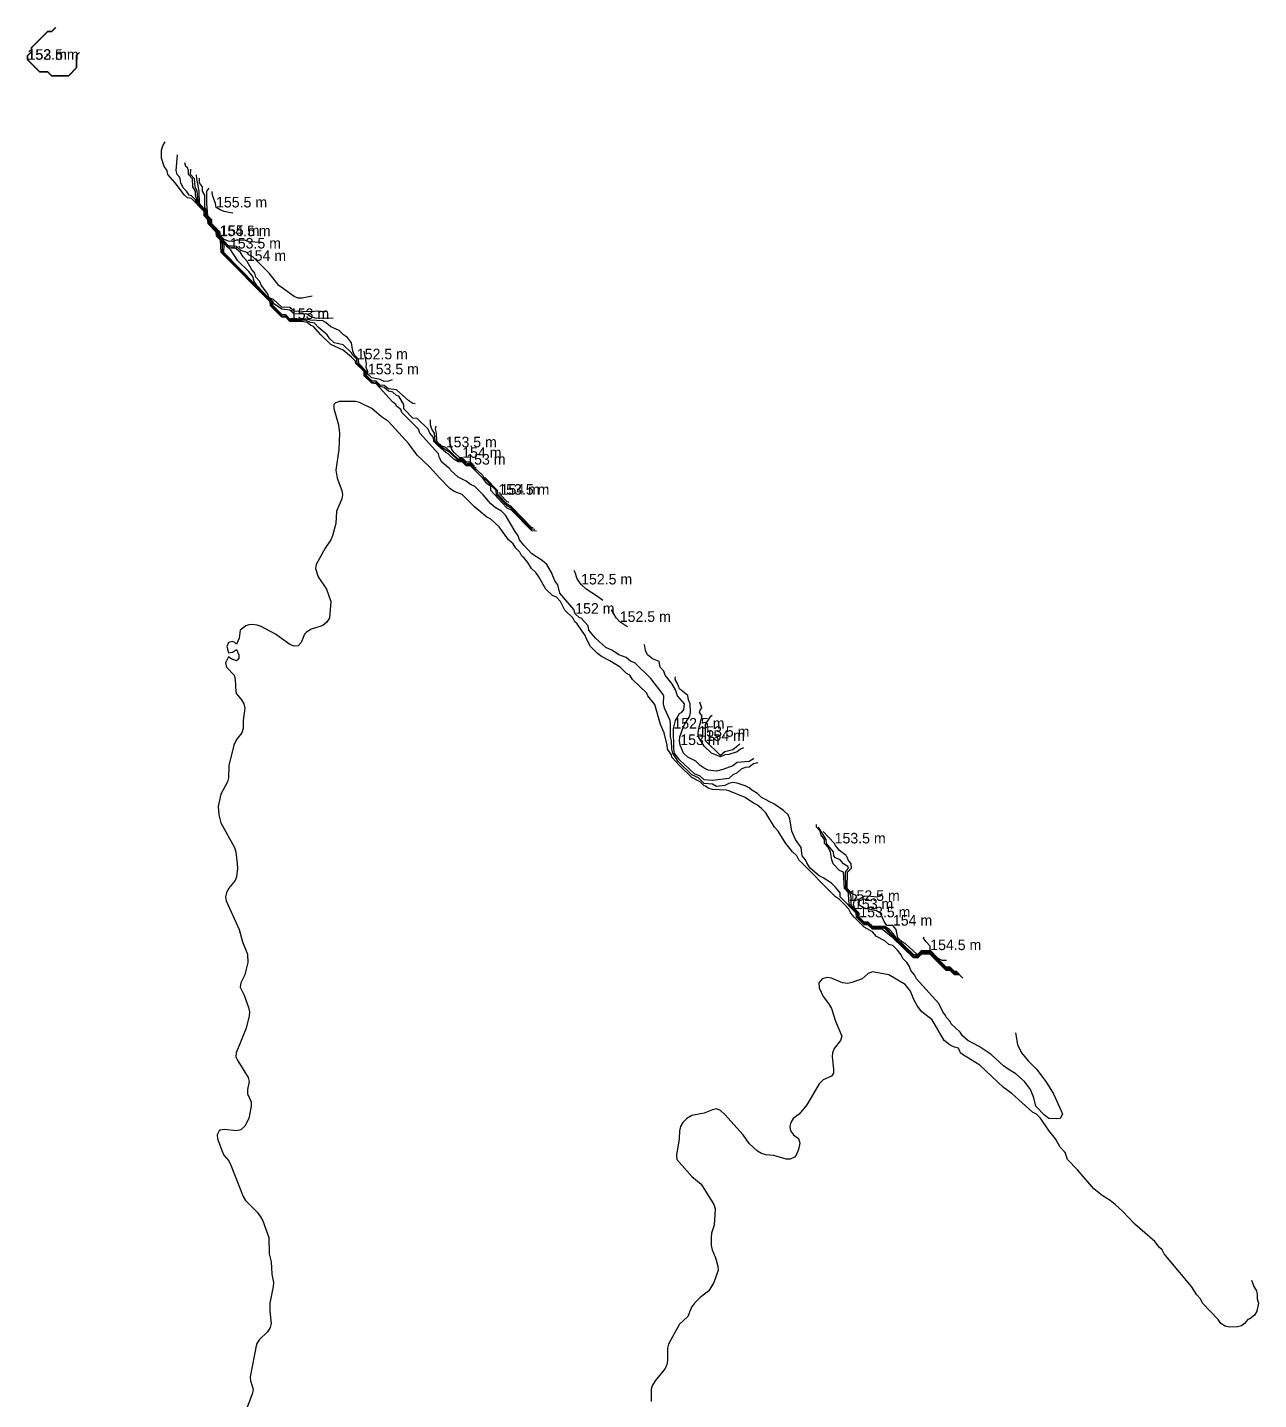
# Model space of a CAD drawing. Header units: metres. Extents: x 1651473 to 1651602, y 8211833 to 8211967.
# Drawn here: x 1651564.94 to 1651587.03, y 8211921.35 to 8211945.97 of the extents above; entities that cross this region are included whole.
import ezdxf

# ---------------------------------------------------------------- set-up
doc = ezdxf.new("R2010")
doc.units = ezdxf.units.M
doc.header["$MEASUREMENT"] = 0
doc.layers.add('Contour_Line_Minor', color=7, linetype='Continuous')
doc.layers.add('FeatureAttribs', color=7, linetype='Continuous')

# ---------------------------------------------------------------- blocks, each defined once
blk = doc.blocks.new('FEATURE')

msp = doc.modelspace()

# ---------------------------------------------------------------- linework, layer by layer
at = {"layer": 'Contour_Line_Minor', "color": 36, "true_color": 0x804000}
for points in [[(1651565.877, 8211945.519, 152), (1651565.821, 8211945.463, 152), (1651565.821, 8211945.242, 152), (1651565.675, 8211945.096, 152), (1651565.381, 8211945.096, 152), (1651565.307, 8211945.169, 152), (1651565.16, 8211945.169, 152), (1651564.94, 8211945.389, 152), (1651564.94, 8211945.463, 152), (1651565.014, 8211945.536, 152), (1651565.014, 8211945.61, 152), (1651565.307, 8211945.903, 152), (1651565.381, 8211945.903, 152), (1651565.447, 8211945.969, 152)], [(1651565.876, 8211945.52, 152.5), (1651565.818, 8211945.463, 152.5), (1651565.818, 8211945.242, 152.5), (1651565.675, 8211945.099, 152.5), (1651565.381, 8211945.099, 152.5), (1651565.307, 8211945.172, 152.5), (1651565.16, 8211945.172, 152.5), (1651564.943, 8211945.389, 152.5), (1651564.943, 8211945.463, 152.5), (1651565.017, 8211945.536, 152.5), (1651565.017, 8211945.61, 152.5), (1651565.307, 8211945.9, 152.5), (1651565.381, 8211945.9, 152.5), (1651565.448, 8211945.968, 152.5)], [(1651565.874, 8211945.521, 153), (1651565.816, 8211945.463, 153), (1651565.815, 8211945.242, 153), (1651565.675, 8211945.102, 153), (1651565.381, 8211945.101, 153), (1651565.307, 8211945.175, 153), (1651565.16, 8211945.175, 153), (1651564.946, 8211945.389, 153), (1651564.946, 8211945.463, 153), (1651565.019, 8211945.536, 153), (1651565.019, 8211945.61, 153), (1651565.307, 8211945.898, 153), (1651565.381, 8211945.898, 153), (1651565.449, 8211945.966, 153)], [(1651581.728, 8211928.919, 152), (1651581.722, 8211928.919, 152), (1651581.663, 8211928.974, 152), (1651581.575, 8211928.975, 152), (1651581.501, 8211929.049, 152), (1651581.428, 8211929.049, 152), (1651581.133, 8211929.344, 152), (1651580.986, 8211929.344, 152), (1651580.912, 8211929.273, 152), (1651580.839, 8211929.276, 152), (1651580.471, 8211929.637, 152), (1651580.284, 8211929.784, 152), (1651580.103, 8211929.794, 152), (1651580.029, 8211929.866, 152), (1651579.955, 8211929.868, 152), (1651579.818, 8211930.005, 152), (1651579.809, 8211930.078, 152), (1651579.524, 8211930.373, 152), (1651579.526, 8211930.446, 152), (1651579.44, 8211930.547, 152), (1651579.367, 8211930.615, 152), (1651579.219, 8211930.714, 152), (1651579.146, 8211930.747, 152), (1651578.989, 8211930.888, 152), (1651578.925, 8211930.98, 152), (1651578.902, 8211931.035, 152), (1651578.845, 8211931.109, 152), (1651578.822, 8211931.256, 152), (1651578.72, 8211931.403, 152), (1651578.66, 8211931.55, 152), (1651578.624, 8211931.771, 152), (1651578.591, 8211931.845, 152), (1651578.507, 8211931.919, 152), (1651578.336, 8211932.041, 152), (1651578.115, 8211932.152, 152), (1651578.042, 8211932.225, 152), (1651577.937, 8211932.287, 152), (1651577.894, 8211932.326, 152), (1651577.821, 8211932.361, 152), (1651577.674, 8211932.414, 152), (1651577.6, 8211932.423, 152), (1651577.526, 8211932.407, 152), (1651577.453, 8211932.367, 152), (1651577.306, 8211932.35, 152), (1651577.232, 8211932.392, 152), (1651577.085, 8211932.408, 152), (1651576.98, 8211932.507, 152), (1651576.864, 8211932.561, 152), (1651576.618, 8211932.802, 152), (1651576.524, 8211932.949, 152), (1651576.504, 8211933.023, 152), (1651576.5, 8211933.17, 152), (1651576.477, 8211933.243, 152), (1651576.482, 8211933.464, 152), (1651576.473, 8211933.538, 152), (1651576.371, 8211933.759, 152), (1651576.356, 8211933.832, 152), (1651576.36, 8211933.98, 152), (1651576.349, 8211934.001, 152), (1651576.128, 8211934.288, 152), (1651575.839, 8211934.568, 152), (1651575.76, 8211934.601, 152), (1651575.686, 8211934.666, 152), (1651575.55, 8211934.716, 152), (1651575.44, 8211934.789, 152), (1651575.318, 8211934.845, 152), (1651575.132, 8211935.01, 152), (1651575.012, 8211935.157, 152), (1651575, 8211935.231, 152), (1651574.876, 8211935.371, 152), (1651574.848, 8211935.378, 152), (1651574.77, 8211935.452, 152), (1651574.745, 8211935.525, 152), (1651574.495, 8211935.82, 152), (1651574.458, 8211935.967, 152), (1651574.402, 8211936.041, 152), (1651574.343, 8211936.188, 152), (1651574.263, 8211936.335, 152), (1651574.179, 8211936.409, 152), (1651573.993, 8211936.527, 152), (1651573.846, 8211936.683, 152), (1651573.772, 8211936.777, 152), (1651573.747, 8211936.85, 152), (1651573.692, 8211936.924, 152), (1651573.517, 8211937.218, 152), (1651573.445, 8211937.292, 152), (1651573.331, 8211937.359, 152), (1651573.257, 8211937.421, 152), (1651573.116, 8211937.586, 152), (1651572.967, 8211937.734, 152), (1651572.889, 8211937.768, 152), (1651572.815, 8211937.829, 152), (1651572.668, 8211937.901, 152), (1651572.533, 8211938.028, 152), (1651572.521, 8211938.053, 152), (1651572.374, 8211938.173, 152), (1651572.336, 8211938.249, 152), (1651572.316, 8211938.322, 152), (1651571.981, 8211938.691, 152), (1651571.955, 8211938.764, 152), (1651571.658, 8211939.059, 152), (1651571.638, 8211939.116, 152), (1651571.564, 8211939.176, 152), (1651571.549, 8211939.206, 152), (1651571.49, 8211939.255, 152), (1651571.196, 8211939.574, 152), (1651571.122, 8211939.585, 152), (1651570.985, 8211939.721, 152), (1651570.982, 8211939.795, 152), (1651570.834, 8211939.942, 152), (1651570.828, 8211939.982, 152), (1651570.754, 8211940.054, 152), (1651570.607, 8211940.178, 152), (1651570.386, 8211940.282, 152), (1651570.205, 8211940.457, 152), (1651570.075, 8211940.604, 152), (1651570.018, 8211940.627, 152), (1651569.963, 8211940.678, 152), (1651569.871, 8211940.692, 152), (1651569.65, 8211940.696, 152), (1651569.577, 8211940.77, 152), (1651569.503, 8211940.772, 152), (1651569.302, 8211940.972, 152), (1651569.297, 8211941.046, 152), (1651568.416, 8211941.929, 152), (1651568.405, 8211942.15, 152), (1651568.331, 8211942.224, 152), (1651568.33, 8211942.297, 152), (1651568.184, 8211942.445, 152), (1651568.18, 8211942.518, 152), (1651568.109, 8211942.592, 152), (1651568.109, 8211942.665, 152), (1651567.884, 8211942.901, 152), (1651567.81, 8211942.91, 152), (1651567.76, 8211942.96, 152), (1651567.592, 8211943.181, 152), (1651567.457, 8211943.328, 152), (1651567.45, 8211943.401, 152), (1651567.394, 8211943.475, 152), (1651567.346, 8211943.622, 152), (1651567.347, 8211943.77, 152), (1651567.368, 8211943.845, 152), (1651567.409, 8211943.914, 152)], [(1651574.073, 8211936.935, 152.5), (1651573.993, 8211936.94, 152.5), (1651573.625, 8211937.311, 152.5), (1651573.551, 8211937.342, 152.5), (1651573.458, 8211937.439, 152.5), (1651573.254, 8211937.66, 152.5), (1651573.254, 8211937.734, 152.5), (1651573.183, 8211937.788, 152.5), (1651573.11, 8211937.885, 152.5), (1651572.889, 8211938.103, 152.5), (1651572.815, 8211938.104, 152.5), (1651572.742, 8211938.177, 152.5), (1651572.668, 8211938.178, 152.5), (1651572.595, 8211938.217, 152.5), (1651572.488, 8211938.322, 152.5), (1651572.447, 8211938.343, 152.5), (1651572.302, 8211938.47, 152.5), (1651572.231, 8211938.543, 152.5), (1651572.227, 8211938.61, 152.5), (1651572.163, 8211938.691, 152.5), (1651572.132, 8211938.764, 152.5), (1651571.932, 8211938.954, 152.5), (1651571.858, 8211938.961, 152.5), (1651571.711, 8211939.108, 152.5), (1651571.697, 8211939.132, 152.5), (1651571.694, 8211939.206, 152.5), (1651571.605, 8211939.353, 152.5), (1651571.564, 8211939.367, 152.5), (1651571.497, 8211939.427, 152.5), (1651571.417, 8211939.444, 152.5), (1651571.343, 8211939.51, 152.5), (1651571.27, 8211939.527, 152.5), (1651571.196, 8211939.599, 152.5), (1651571.122, 8211939.606, 152.5), (1651571.007, 8211939.721, 152.5), (1651571.004, 8211939.795, 152.5), (1651570.86, 8211939.942, 152.5), (1651570.851, 8211940.015, 152.5), (1651570.779, 8211940.089, 152.5), (1651570.754, 8211940.13, 152.5), (1651570.607, 8211940.273, 152.5), (1651570.445, 8211940.31, 152.5), (1651570.369, 8211940.384, 152.5), (1651570.321, 8211940.457, 152.5), (1651570.165, 8211940.588, 152.5), (1651570.092, 8211940.664, 152.5), (1651570.018, 8211940.674, 152.5), (1651569.945, 8211940.711, 152.5), (1651569.65, 8211940.717, 152.5), (1651569.577, 8211940.791, 152.5), (1651569.503, 8211940.794, 152.5), (1651569.325, 8211940.972, 152.5), (1651569.314, 8211941.046, 152.5), (1651568.442, 8211941.929, 152.5), (1651568.441, 8211942.077, 152.5), (1651568.416, 8211942.15, 152.5), (1651568.342, 8211942.224, 152.5), (1651568.342, 8211942.297, 152.5), (1651568.195, 8211942.445, 152.5), (1651568.192, 8211942.518, 152.5), (1651568.121, 8211942.592, 152.5), (1651568.12, 8211942.665, 152.5), (1651567.979, 8211942.813, 152.5), (1651567.957, 8211942.874, 152.5), (1651567.884, 8211942.951, 152.5), (1651567.845, 8211942.96, 152.5), (1651567.796, 8211943.033, 152.5), (1651567.736, 8211943.094, 152.5), (1651567.695, 8211943.181, 152.5), (1651567.684, 8211943.254, 152.5), (1651567.663, 8211943.297, 152.5), (1651567.628, 8211943.328, 152.5), (1651567.61, 8211943.401, 152.5), (1651567.632, 8211943.681, 152.5)], [(1651571.896, 8211939.215, 153), (1651571.858, 8211939.223, 153), (1651571.785, 8211939.272, 153), (1651571.564, 8211939.469, 153), (1651571.417, 8211939.484, 153), (1651571.343, 8211939.548, 153), (1651571.27, 8211939.553, 153), (1651571.196, 8211939.624, 153), (1651571.122, 8211939.627, 153), (1651571.028, 8211939.721, 153), (1651571.026, 8211939.795, 153), (1651570.886, 8211939.942, 153), (1651570.881, 8211940.015, 153), (1651570.81, 8211940.089, 153), (1651570.779, 8211940.163, 153), (1651570.755, 8211940.31, 153), (1651570.681, 8211940.406, 153), (1651570.61, 8211940.457, 153), (1651570.534, 8211940.535, 153), (1651570.386, 8211940.6, 153), (1651570.297, 8211940.678, 153), (1651570.239, 8211940.705, 153), (1651570.018, 8211940.716, 153), (1651569.945, 8211940.734, 153), (1651569.65, 8211940.738, 153), (1651569.577, 8211940.812, 153), (1651569.503, 8211940.817, 153), (1651569.348, 8211940.972, 153), (1651569.332, 8211941.046, 153), (1651568.467, 8211941.929, 153), (1651568.468, 8211942.077, 153), (1651568.427, 8211942.15, 153), (1651568.354, 8211942.224, 153), (1651568.353, 8211942.297, 153), (1651568.206, 8211942.445, 153), (1651568.204, 8211942.518, 153), (1651568.132, 8211942.592, 153), (1651568.132, 8211942.665, 153), (1651567.996, 8211942.813, 153), (1651567.958, 8211942.96, 153), (1651567.959, 8211943.033, 153), (1651567.91, 8211943.107, 153), (1651567.901, 8211943.254, 153), (1651567.829, 8211943.328, 153), (1651567.828, 8211943.401, 153), (1651567.81, 8211943.448, 153), (1651567.782, 8211943.475, 153), (1651567.766, 8211943.54, 153)], [(1651570.428, 8211940.753, 153.5), (1651570.313, 8211940.746, 153.5), (1651570.105, 8211940.752, 153.5), (1651570.018, 8211940.784, 153.5), (1651569.955, 8211940.825, 153.5), (1651569.724, 8211940.833, 153.5), (1651569.65, 8211940.897, 153.5), (1651569.503, 8211940.912, 153.5), (1651569.356, 8211941.018, 153.5), (1651569.349, 8211941.046, 153.5), (1651569.265, 8211941.12, 153.5), (1651569.057, 8211941.34, 153.5), (1651569.007, 8211941.414, 153.5), (1651568.988, 8211941.499, 153.5), (1651568.914, 8211941.59, 153.5), (1651568.717, 8211941.782, 153.5), (1651568.574, 8211942.003, 153.5), (1651568.546, 8211942.008, 153.5), (1651568.472, 8211942.093, 153.5), (1651568.439, 8211942.15, 153.5), (1651568.365, 8211942.224, 153.5), (1651568.364, 8211942.297, 153.5), (1651568.217, 8211942.445, 153.5), (1651568.216, 8211942.518, 153.5), (1651568.144, 8211942.592, 153.5), (1651568.143, 8211942.665, 153.5), (1651568.013, 8211942.813, 153.5), (1651567.989, 8211943.033, 153.5), (1651567.951, 8211943.107, 153.5), (1651567.936, 8211943.254, 153.5), (1651567.868, 8211943.328, 153.5), (1651567.872, 8211943.429, 153.5)], [(1651570.3, 8211940.886, 154), (1651570.239, 8211940.868, 154), (1651570.165, 8211940.878, 154), (1651570.018, 8211940.866, 154), (1651569.724, 8211940.881, 154), (1651569.65, 8211940.944, 154), (1651569.503, 8211940.952, 154), (1651569.356, 8211941.087, 154), (1651569.279, 8211941.12, 154), (1651569.249, 8211941.193, 154), (1651569.135, 8211941.348, 154), (1651569.11, 8211941.414, 154), (1651569.04, 8211941.488, 154), (1651569.022, 8211941.561, 154), (1651568.96, 8211941.635, 154), (1651568.877, 8211941.782, 154), (1651568.809, 8211941.856, 154), (1651568.762, 8211941.929, 154), (1651568.683, 8211942.003, 154), (1651568.546, 8211942.031, 154), (1651568.376, 8211942.224, 154), (1651568.376, 8211942.297, 154), (1651568.229, 8211942.445, 154), (1651568.227, 8211942.518, 154), (1651568.155, 8211942.592, 154), (1651568.155, 8211942.665, 154), (1651568.03, 8211942.813, 154), (1651568.02, 8211943.033, 154), (1651567.978, 8211943.254, 154), (1651567.974, 8211943.322, 154)], [(1651570.049, 8211941.149, 154.5), (1651569.871, 8211941.11, 154.5), (1651569.797, 8211941.112, 154.5), (1651569.724, 8211941.144, 154.5), (1651569.453, 8211941.34, 154.5), (1651569.278, 8211941.561, 154.5), (1651568.986, 8211941.856, 154.5), (1651568.914, 8211941.89, 154.5), (1651568.886, 8211941.929, 154.5), (1651568.767, 8211941.97, 154.5), (1651568.693, 8211942.039, 154.5), (1651568.546, 8211942.054, 154.5), (1651568.388, 8211942.224, 154.5), (1651568.387, 8211942.297, 154.5), (1651568.24, 8211942.445, 154.5), (1651568.239, 8211942.518, 154.5), (1651568.166, 8211942.592, 154.5), (1651568.166, 8211942.665, 154.5), (1651568.122, 8211942.739, 154.5), (1651568.121, 8211942.96, 154.5), (1651568.083, 8211943.033, 154.5), (1651568.079, 8211943.107, 154.5), (1651568.03, 8211943.181, 154.5), (1651568.031, 8211943.263, 154.5)], [(1651569.133, 8211942.109, 155), (1651568.914, 8211942.123, 155), (1651568.841, 8211942.152, 155), (1651568.693, 8211942.151, 155), (1651568.62, 8211942.127, 155), (1651568.546, 8211942.132, 155), (1651568.472, 8211942.164, 155), (1651568.399, 8211942.23, 155), (1651568.398, 8211942.297, 155), (1651568.251, 8211942.445, 155), (1651568.251, 8211942.518, 155), (1651568.178, 8211942.592, 155), (1651568.159, 8211942.813, 155), (1651568.161, 8211943.033, 155), (1651568.2, 8211943.086, 155)], [(1651568.626, 8211942.64, 155.5), (1651568.62, 8211942.639, 155.5), (1651568.472, 8211942.67, 155.5), (1651568.399, 8211942.696, 155.5), (1651568.325, 8211942.739, 155.5), (1651568.314, 8211942.813, 155.5), (1651568.263, 8211942.96, 155.5), (1651568.258, 8211943.026, 155.5)], [(1651571.484, 8211939.647, 153.5), (1651571.417, 8211939.625, 153.5), (1651571.343, 8211939.619, 153.5), (1651571.27, 8211939.654, 153.5), (1651571.122, 8211939.683, 153.5), (1651571.049, 8211939.746, 153.5), (1651571.048, 8211939.795, 153.5), (1651571.017, 8211939.868, 153.5), (1651571.022, 8211939.942, 153.5), (1651570.983, 8211940.163, 153.5), (1651570.983, 8211940.171, 153.5)], [(1651582.668, 8211927.934, 151.5), (1651582.709, 8211927.723, 151.5), (1651582.779, 8211927.576, 151.5), (1651582.897, 8211927.428, 151.5), (1651583.049, 8211927.281, 151.5), (1651583.214, 8211927.06, 151.5), (1651583.35, 8211926.84, 151.5), (1651583.485, 8211926.545, 151.5), (1651583.513, 8211926.471, 151.5), (1651583.475, 8211926.398, 151.5), (1651583.415, 8211926.388, 151.5), (1651583.268, 8211926.395, 151.5), (1651583.194, 8211926.456, 151.5), (1651583.036, 8211926.619, 151.5), (1651582.999, 8211926.766, 151.5), (1651582.94, 8211926.913, 151.5), (1651582.832, 8211927.06, 151.5), (1651582.679, 8211927.199, 151.5), (1651582.539, 8211927.281, 151.5), (1651582.458, 8211927.343, 151.5), (1651582.237, 8211927.543, 151.5), (1651582.016, 8211927.687, 151.5), (1651581.814, 8211927.796, 151.5), (1651581.722, 8211927.88, 151.5), (1651581.677, 8211927.944, 151.5), (1651581.519, 8211928.091, 151.5), (1651581.501, 8211928.136, 151.5), (1651581.428, 8211928.213, 151.5), (1651581.423, 8211928.238, 151.5), (1651581.367, 8211928.312, 151.5), (1651581.295, 8211928.459, 151.5), (1651580.894, 8211928.901, 151.5), (1651580.859, 8211928.974, 151.5), (1651580.795, 8211929.048, 151.5), (1651580.766, 8211929.121, 151.5), (1651580.72, 8211929.195, 151.5), (1651580.647, 8211929.269, 151.5), (1651580.618, 8211929.333, 151.5), (1651580.554, 8211929.416, 151.5), (1651580.471, 8211929.497, 151.5), (1651580.397, 8211929.519, 151.5), (1651580.323, 8211929.584, 151.5), (1651580.176, 8211929.663, 151.5), (1651580.103, 8211929.743, 151.5), (1651579.955, 8211929.83, 151.5), (1651579.774, 8211930.005, 151.5), (1651579.714, 8211930.078, 151.5), (1651579.678, 8211930.152, 151.5), (1651579.611, 8211930.226, 151.5), (1651579.514, 8211930.323, 151.5), (1651579.442, 8211930.373, 151.5), (1651578.782, 8211931.035, 151.5), (1651578.746, 8211931.109, 151.5), (1651578.669, 8211931.182, 151.5), (1651578.547, 8211931.33, 151.5), (1651578.412, 8211931.55, 151.5), (1651578.344, 8211931.624, 151.5), (1651578.189, 8211931.877, 151.5), (1651578.115, 8211931.958, 151.5), (1651578.042, 8211932.018, 151.5), (1651577.968, 8211932.051, 151.5), (1651577.821, 8211932.152, 151.5), (1651577.526, 8211932.274, 151.5), (1651577.476, 8211932.287, 151.5), (1651577.232, 8211932.297, 151.5), (1651577.158, 8211932.319, 151.5), (1651577.109, 8211932.36, 151.5), (1651577.085, 8211932.365, 151.5), (1651577.011, 8211932.434, 151.5), (1651576.864, 8211932.511, 151.5), (1651576.642, 8211932.728, 151.5), (1651576.506, 8211932.875, 151.5), (1651576.496, 8211932.92, 151.5), (1651576.428, 8211933.023, 151.5), (1651576.422, 8211933.093, 151.5), (1651576.365, 8211933.317, 151.5), (1651576.303, 8211933.464, 151.5), (1651576.201, 8211933.82, 151.5), (1651576.075, 8211933.98, 151.5), (1651576.054, 8211934.024, 151.5), (1651575.799, 8211934.274, 151.5), (1651575.751, 8211934.348, 151.5), (1651575.686, 8211934.384, 151.5), (1651575.579, 8211934.495, 151.5), (1651575.392, 8211934.608, 151.5), (1651575.244, 8211934.681, 151.5), (1651575.171, 8211934.737, 151.5), (1651575.046, 8211934.863, 151.5), (1651574.966, 8211935.01, 151.5), (1651574.95, 8211935.059, 151.5), (1651574.803, 8211935.267, 151.5), (1651574.764, 8211935.305, 151.5), (1651574.729, 8211935.378, 151.5), (1651574.582, 8211935.514, 151.5), (1651574.508, 8211935.673, 151.5), (1651574.435, 8211935.751, 151.5), (1651574.361, 8211935.778, 151.5), (1651574.244, 8211935.893, 151.5), (1651574.119, 8211936.114, 151.5), (1651574.062, 8211936.188, 151.5), (1651573.983, 8211936.261, 151.5), (1651573.92, 8211936.371, 151.5), (1651573.846, 8211936.461, 151.5), (1651573.814, 8211936.482, 151.5), (1651573.779, 8211936.556, 151.5), (1651573.705, 8211936.629, 151.5), (1651573.655, 8211936.703, 151.5), (1651573.574, 8211936.777, 151.5), (1651573.404, 8211937.012, 151.5), (1651573.257, 8211937.146, 151.5), (1651573.183, 8211937.184, 151.5), (1651572.963, 8211937.37, 151.5), (1651572.742, 8211937.59, 151.5), (1651572.595, 8211937.641, 151.5), (1651572.521, 8211937.698, 151.5), (1651572.338, 8211937.881, 151.5), (1651572.153, 8211938.089, 151.5), (1651571.932, 8211938.297, 151.5), (1651571.785, 8211938.497, 151.5), (1651571.417, 8211938.901, 151.5), (1651571.293, 8211938.985, 151.5), (1651571.122, 8211939.135, 151.5), (1651570.902, 8211939.243, 151.5), (1651570.828, 8211939.261, 151.5), (1651570.534, 8211939.257, 151.5), (1651570.46, 8211939.231, 151.5), (1651570.438, 8211939.206, 151.5), (1651570.437, 8211939.132, 151.5), (1651570.522, 8211938.838, 151.5), (1651570.541, 8211938.691, 151.5), (1651570.526, 8211938.396, 151.5), (1651570.476, 8211938.028, 151.5), (1651570.501, 8211937.881, 151.5), (1651570.581, 8211937.66, 151.5), (1651570.595, 8211937.586, 151.5), (1651570.584, 8211937.513, 151.5), (1651570.488, 8211937.292, 151.5), (1651570.473, 8211937.071, 151.5), (1651570.415, 8211936.85, 151.5), (1651570.386, 8211936.777, 151.5), (1651570.285, 8211936.629, 151.5), (1651570.124, 8211936.335, 151.5), (1651570.112, 8211936.261, 151.5), (1651570.158, 8211936.114, 151.5), (1651570.306, 8211935.893, 151.5), (1651570.387, 8211935.673, 151.5), (1651570.36, 8211935.378, 151.5), (1651570.313, 8211935.3, 151.5), (1651570.239, 8211935.24, 151.5), (1651570.018, 8211935.168, 151.5), (1651569.945, 8211935.115, 151.5), (1651569.912, 8211935.084, 151.5), (1651569.851, 8211934.936, 151.5), (1651569.797, 8211934.873, 151.5), (1651569.724, 8211934.869, 151.5), (1651569.65, 8211934.902, 151.5), (1651569.393, 8211935.084, 151.5), (1651569.135, 8211935.221, 151.5), (1651569.061, 8211935.248, 151.5), (1651568.988, 8211935.258, 151.5), (1651568.914, 8211935.254, 151.5), (1651568.859, 8211935.231, 151.5), (1651568.756, 8211935.157, 151.5), (1651568.738, 8211935.01, 151.5), (1651568.693, 8211934.903, 151.5), (1651568.661, 8211934.936, 151.5), (1651568.62, 8211934.951, 151.5), (1651568.546, 8211934.937, 151.5), (1651568.52, 8211934.863, 151.5), (1651568.546, 8211934.751, 151.5), (1651568.62, 8211934.76, 151.5), (1651568.693, 8211934.808, 151.5), (1651568.731, 8211934.716, 151.5), (1651568.731, 8211934.642, 151.5), (1651568.693, 8211934.607, 151.5), (1651568.595, 8211934.642, 151.5), (1651568.546, 8211934.678, 151.5), (1651568.492, 8211934.568, 151.5), (1651568.515, 8211934.495, 151.5), (1651568.648, 8211934.348, 151.5), (1651568.667, 8211934.274, 151.5), (1651568.68, 8211934.053, 151.5), (1651568.693, 8211934.016, 151.5), (1651568.781, 8211933.906, 151.5), (1651568.824, 8211933.832, 151.5), (1651568.842, 8211933.759, 151.5), (1651568.814, 8211933.538, 151.5), (1651568.811, 8211933.391, 151.5), (1651568.786, 8211933.317, 151.5), (1651568.693, 8211933.197, 151.5), (1651568.647, 8211933.096, 151.5), (1651568.553, 8211932.728, 151.5), (1651568.548, 8211932.507, 151.5), (1651568.531, 8211932.434, 151.5), (1651568.409, 8211932.213, 151.5), (1651568.365, 8211931.992, 151.5), (1651568.376, 8211931.845, 151.5), (1651568.409, 8211931.698, 151.5), (1651568.654, 8211931.256, 151.5), (1651568.679, 8211931.182, 151.5), (1651568.704, 8211930.962, 151.5), (1651568.708, 8211930.888, 151.5), (1651568.693, 8211930.732, 151.5), (1651568.666, 8211930.667, 151.5), (1651568.549, 8211930.52, 151.5), (1651568.51, 8211930.446, 151.5), (1651568.496, 8211930.373, 151.5), (1651568.507, 8211930.299, 151.5), (1651568.74, 8211929.784, 151.5), (1651568.798, 8211929.563, 151.5), (1651568.892, 8211929.342, 151.5), (1651568.893, 8211929.195, 151.5), (1651568.862, 8211929.048, 151.5), (1651568.841, 8211928.972, 151.5), (1651568.767, 8211928.827, 151.5), (1651568.756, 8211928.753, 151.5), (1651568.828, 8211928.606, 151.5), (1651568.908, 8211928.385, 151.5), (1651568.925, 8211928.312, 151.5), (1651568.918, 8211928.238, 151.5), (1651568.864, 8211928.017, 151.5), (1651568.685, 8211927.576, 151.5), (1651568.683, 8211927.502, 151.5), (1651568.713, 8211927.428, 151.5), (1651568.904, 8211927.134, 151.5), (1651568.919, 8211927.06, 151.5), (1651568.887, 8211926.913, 151.5), (1651568.892, 8211926.84, 151.5), (1651568.954, 8211926.692, 151.5), (1651568.955, 8211926.619, 151.5), (1651568.912, 8211926.398, 151.5), (1651568.841, 8211926.258, 151.5), (1651568.767, 8211926.19, 151.5), (1651568.693, 8211926.173, 151.5), (1651568.472, 8211926.2, 151.5), (1651568.399, 8211926.188, 151.5), (1651568.381, 8211926.177, 151.5), (1651568.343, 8211926.103, 151.5), (1651568.353, 8211926.03, 151.5), (1651568.432, 8211925.809, 151.5), (1651568.467, 8211925.735, 151.5), (1651568.546, 8211925.645, 151.5), (1651568.578, 8211925.588, 151.5), (1651568.809, 8211924.999, 151.5), (1651568.853, 8211924.926, 151.5), (1651569.061, 8211924.717, 151.5), (1651569.125, 8211924.631, 151.5), (1651569.166, 8211924.558, 151.5), (1651569.27, 8211924.263, 151.5), (1651569.278, 8211923.969, 151.5), (1651569.317, 8211923.822, 151.5), (1651569.327, 8211923.601, 151.5), (1651569.357, 8211923.454, 151.5), (1651569.352, 8211923.38, 151.5), (1651569.289, 8211923.085, 151.5), (1651569.288, 8211922.938, 151.5), (1651569.313, 8211922.717, 151.5), (1651569.298, 8211922.644, 151.5), (1651569.248, 8211922.57, 151.5), (1651569.096, 8211922.423, 151.5), (1651569.053, 8211922.349, 151.5), (1651568.936, 8211921.761, 151.5), (1651568.946, 8211921.687, 151.5), (1651568.993, 8211921.54, 151.5), (1651568.977, 8211921.466, 151.5), (1651568.868, 8211921.172, 151.5)], [(1651574.045, 8211936.965, 153), (1651573.993, 8211936.966, 153), (1651573.625, 8211937.339, 153), (1651573.551, 8211937.385, 153), (1651573.359, 8211937.586, 153), (1651573.352, 8211937.66, 153), (1651573.137, 8211937.881, 153), (1651573.11, 8211937.93, 153), (1651573.011, 8211938.028, 153), (1651572.963, 8211938.052, 153), (1651572.889, 8211938.125, 153), (1651572.815, 8211938.127, 153), (1651572.742, 8211938.2, 153), (1651572.668, 8211938.202, 153), (1651572.521, 8211938.341, 153), (1651572.374, 8211938.431, 153), (1651572.259, 8211938.543, 153), (1651572.246, 8211938.691, 153), (1651572.196, 8211938.764, 153), (1651572.171, 8211938.838, 153), (1651572.174, 8211938.911, 153), (1651572.17, 8211938.928, 153)], [(1651572.998, 8211938.061, 153.5), (1651572.963, 8211938.075, 153.5), (1651572.889, 8211938.148, 153.5), (1651572.815, 8211938.15, 153.5), (1651572.742, 8211938.224, 153.5), (1651572.668, 8211938.226, 153.5), (1651572.447, 8211938.436, 153.5), (1651572.374, 8211938.457, 153.5), (1651572.287, 8211938.543, 153.5), (1651572.283, 8211938.691, 153.5), (1651572.263, 8211938.764, 153.5), (1651572.277, 8211938.816, 153.5)], [(1651572.964, 8211938.097, 154), (1651572.963, 8211938.097, 154), (1651572.889, 8211938.171, 154), (1651572.815, 8211938.174, 154), (1651572.742, 8211938.248, 154), (1651572.702, 8211938.249, 154), (1651572.595, 8211938.342, 154), (1651572.559, 8211938.396, 154), (1651572.509, 8211938.574, 154)], [(1651574.017, 8211936.994, 153.5), (1651573.993, 8211936.993, 153.5), (1651573.628, 8211937.366, 153.5), (1651573.551, 8211937.416, 153.5), (1651573.39, 8211937.586, 153.5), (1651573.377, 8211937.66, 153.5), (1651573.163, 8211937.881, 153.5), (1651573.154, 8211937.897, 153.5)], [(1651573.587, 8211937.444, 154), (1651573.551, 8211937.456, 154), (1651573.431, 8211937.586, 154), (1651573.416, 8211937.623, 154)], [(1651575.265, 8211935.687, 152.5), (1651575.171, 8211935.761, 152.5), (1651574.968, 8211935.893, 152.5), (1651574.876, 8211935.976, 152.5), (1651574.803, 8211936.077, 152.5), (1651574.768, 8211936.188, 152.5), (1651574.751, 8211936.225, 152.5)], [(1651575.712, 8211935.219, 152.5), (1651575.681, 8211935.231, 152.5), (1651575.57, 8211935.305, 152.5), (1651575.505, 8211935.378, 152.5), (1651575.42, 8211935.524, 152.5)], [(1651578.047, 8211932.773, 152.5), (1651578.042, 8211932.774, 152.5), (1651577.968, 8211932.761, 152.5), (1651577.894, 8211932.696, 152.5), (1651577.821, 8211932.692, 152.5), (1651577.747, 8211932.665, 152.5), (1651577.674, 8211932.594, 152.5), (1651577.6, 8211932.558, 152.5), (1651577.526, 8211932.493, 152.5), (1651577.232, 8211932.462, 152.5), (1651577.085, 8211932.47, 152.5), (1651577.011, 8211932.538, 152.5), (1651576.908, 8211932.581, 152.5), (1651576.643, 8211932.828, 152.5), (1651576.554, 8211932.949, 152.5), (1651576.541, 8211933.023, 152.5), (1651576.532, 8211933.391, 152.5), (1651576.571, 8211933.538, 152.5), (1651576.643, 8211933.662, 152.5), (1651576.682, 8211933.685, 152.5), (1651576.717, 8211933.729, 152.5), (1651576.729, 8211933.832, 152.5), (1651576.608, 8211933.98, 152.5), (1651576.569, 8211934.087, 152.5), (1651576.506, 8211934.2, 152.5), (1651576.382, 8211934.348, 152.5), (1651576.358, 8211934.421, 152.5), (1651576.294, 8211934.495, 152.5), (1651576.275, 8211934.594, 152.5), (1651576.159, 8211934.642, 152.5), (1651576.069, 8211934.716, 152.5), (1651576.029, 8211934.789, 152.5), (1651576.016, 8211934.9, 152.5)], [(1651577.976, 8211932.848, 153), (1651577.968, 8211932.848, 153), (1651577.894, 8211932.8, 153), (1651577.674, 8211932.782, 153), (1651577.6, 8211932.723, 153), (1651577.419, 8211932.655, 153), (1651577.306, 8211932.626, 153), (1651577.158, 8211932.647, 153), (1651577.085, 8211932.679, 153), (1651577.011, 8211932.73, 153), (1651576.937, 8211932.804, 153), (1651576.79, 8211932.88, 153), (1651576.716, 8211932.949, 153), (1651576.655, 8211933.096, 153), (1651576.642, 8211933.17, 153), (1651576.647, 8211933.243, 153), (1651576.699, 8211933.391, 153), (1651576.732, 8211933.464, 153), (1651576.825, 8211933.612, 153), (1651576.837, 8211933.685, 153), (1651576.835, 8211933.832, 153), (1651576.802, 8211933.906, 153), (1651576.79, 8211933.987, 153), (1651576.643, 8211934.103, 153), (1651576.608, 8211934.2, 153), (1651576.563, 8211934.274, 153), (1651576.571, 8211934.319, 153)], [(1651577.787, 8211933.046, 153.5), (1651577.734, 8211933.023, 153.5), (1651577.674, 8211932.974, 153.5), (1651577.526, 8211932.928, 153.5), (1651577.453, 8211932.921, 153.5), (1651577.379, 8211932.881, 153.5), (1651577.218, 8211932.949, 153.5), (1651577.085, 8211933.076, 153.5), (1651576.98, 8211933.243, 153.5), (1651576.975, 8211933.317, 153.5), (1651576.986, 8211933.391, 153.5), (1651577.047, 8211933.612, 153.5), (1651577, 8211933.685, 153.5), (1651577.011, 8211933.723, 153.5), (1651577.04, 8211933.759, 153.5), (1651577.007, 8211933.862, 153.5)], [(1651577.724, 8211933.112, 154), (1651577.6, 8211933.012, 154), (1651577.453, 8211932.975, 154), (1651577.379, 8211932.908, 154), (1651577.109, 8211933.17, 154), (1651577.106, 8211933.464, 154), (1651577.204, 8211933.612, 154), (1651577.225, 8211933.634, 154)], [(1651581.662, 8211928.988, 152.5), (1651581.575, 8211928.99, 152.5), (1651581.501, 8211929.064, 152.5), (1651581.428, 8211929.064, 152.5), (1651581.133, 8211929.358, 152.5), (1651580.986, 8211929.361, 152.5), (1651580.912, 8211929.29, 152.5), (1651580.839, 8211929.296, 152.5), (1651580.323, 8211929.802, 152.5), (1651580.103, 8211929.811, 152.5), (1651580.029, 8211929.884, 152.5), (1651579.955, 8211929.885, 152.5), (1651579.835, 8211930.005, 152.5), (1651579.828, 8211930.078, 152.5), (1651579.692, 8211930.226, 152.5), (1651579.677, 8211930.299, 152.5), (1651579.671, 8211930.446, 152.5), (1651579.6, 8211930.52, 152.5), (1651579.584, 8211930.814, 152.5), (1651579.514, 8211930.844, 152.5), (1651579.401, 8211930.962, 152.5), (1651579.373, 8211931.035, 152.5), (1651579.352, 8211931.182, 152.5), (1651579.309, 8211931.256, 152.5), (1651579.242, 8211931.33, 152.5), (1651579.242, 8211931.403, 152.5), (1651579.182, 8211931.477, 152.5), (1651579.164, 8211931.55, 152.5), (1651579.101, 8211931.624, 152.5), (1651579.101, 8211931.67, 152.5)], [(1651581.646, 8211929.005, 153), (1651581.575, 8211929.005, 153), (1651581.501, 8211929.078, 153), (1651581.428, 8211929.079, 153), (1651581.133, 8211929.373, 153), (1651580.986, 8211929.377, 153), (1651580.912, 8211929.306, 153), (1651580.839, 8211929.316, 153), (1651580.509, 8211929.637, 153), (1651580.374, 8211929.784, 153), (1651580.323, 8211929.821, 153), (1651580.103, 8211929.829, 153), (1651580.029, 8211929.901, 153), (1651579.955, 8211929.902, 153), (1651579.852, 8211930.005, 153), (1651579.847, 8211930.078, 153), (1651579.773, 8211930.152, 153), (1651579.723, 8211930.226, 153), (1651579.719, 8211930.373, 153), (1651579.699, 8211930.446, 153), (1651579.626, 8211930.52, 153), (1651579.622, 8211930.814, 153), (1651579.672, 8211930.888, 153), (1651579.661, 8211930.916, 153), (1651579.587, 8211930.964, 153), (1651579.525, 8211931.035, 153), (1651579.44, 8211931.069, 153), (1651579.41, 8211931.109, 153), (1651579.406, 8211931.182, 153), (1651579.279, 8211931.33, 153), (1651579.274, 8211931.403, 153), (1651579.138, 8211931.624, 153), (1651579.137, 8211931.632, 153)], [(1651579.632, 8211931.114, 153.5), (1651579.514, 8211931.205, 153.5), (1651579.44, 8211931.295, 153.5), (1651579.425, 8211931.33, 153.5), (1651579.219, 8211931.545, 153.5), (1651579.219, 8211931.546, 153.5)], [(1651581.632, 8211929.019, 153.5), (1651581.575, 8211929.02, 153.5), (1651581.501, 8211929.093, 153.5), (1651581.428, 8211929.093, 153.5), (1651581.133, 8211929.387, 153.5), (1651580.986, 8211929.393, 153.5), (1651580.912, 8211929.323, 153.5), (1651580.839, 8211929.336, 153.5), (1651580.528, 8211929.637, 153.5), (1651580.471, 8211929.721, 153.5), (1651580.408, 8211929.784, 153.5), (1651580.323, 8211929.839, 153.5), (1651580.103, 8211929.846, 153.5), (1651580.029, 8211929.918, 153.5), (1651579.955, 8211929.919, 153.5), (1651579.868, 8211930.005, 153.5), (1651579.865, 8211930.078, 153.5), (1651579.791, 8211930.152, 153.5), (1651579.764, 8211930.226, 153.5), (1651579.774, 8211930.299, 153.5), (1651579.826, 8211930.373, 153.5), (1651579.808, 8211930.404, 153.5), (1651579.735, 8211930.425, 153.5), (1651579.727, 8211930.446, 153.5), (1651579.653, 8211930.52, 153.5), (1651579.657, 8211930.814, 153.5), (1651579.727, 8211930.888, 153.5), (1651579.724, 8211930.962, 153.5), (1651579.667, 8211931.035, 153.5), (1651579.639, 8211931.106, 153.5)], [(1651581.618, 8211929.034, 154), (1651581.575, 8211929.034, 154), (1651581.501, 8211929.108, 154), (1651581.428, 8211929.108, 154), (1651581.133, 8211929.401, 154), (1651580.986, 8211929.41, 154), (1651580.912, 8211929.34, 154), (1651580.899, 8211929.342, 154), (1651580.692, 8211929.537, 154), (1651580.635, 8211929.563, 154), (1651580.559, 8211929.637, 154), (1651580.527, 8211929.784, 154), (1651580.471, 8211929.856, 154), (1651580.361, 8211929.857, 154), (1651580.314, 8211929.931, 154), (1651580.25, 8211930.078, 154), (1651580.176, 8211930.12, 154), (1651579.955, 8211930.167, 154), (1651579.86, 8211930.226, 154), (1651579.882, 8211930.34, 154), (1651579.955, 8211930.387, 154), (1651580.029, 8211930.391, 154), (1651580.176, 8211930.374, 154), (1651580.25, 8211930.388, 154), (1651580.283, 8211930.432, 154)], [(1651581.431, 8211929.23, 154.5), (1651581.428, 8211929.231, 154.5), (1651581.354, 8211929.229, 154.5), (1651581.28, 8211929.268, 154.5), (1651581.141, 8211929.416, 154.5), (1651581.14, 8211929.489, 154.5), (1651581.067, 8211929.563, 154.5), (1651581.015, 8211929.637, 154.5), (1651581.03, 8211929.649, 154.5)], [(1651586.905, 8211923.497, 151), (1651586.948, 8211923.383, 151), (1651586.993, 8211923.306, 151), (1651587.01, 8211923.233, 151), (1651587.007, 8211923.159, 151), (1651587.032, 8211923.085, 151), (1651586.999, 8211922.938, 151), (1651586.962, 8211922.865, 151), (1651586.875, 8211922.802, 151), (1651586.838, 8211922.791, 151), (1651586.781, 8211922.717, 151), (1651586.727, 8211922.679, 151), (1651586.654, 8211922.656, 151), (1651586.507, 8211922.65, 151), (1651586.433, 8211922.672, 151), (1651586.353, 8211922.717, 151), (1651586.305, 8211922.791, 151), (1651586.026, 8211923.085, 151), (1651585.991, 8211923.162, 151), (1651585.924, 8211923.233, 151), (1651585.83, 8211923.38, 151), (1651585.398, 8211923.895, 151), (1651585.34, 8211923.969, 151), (1651585.304, 8211924.042, 151), (1651585.255, 8211924.083, 151), (1651585.169, 8211924.19, 151), (1651584.814, 8211924.501, 151), (1651584.593, 8211924.731, 151), (1651584.46, 8211924.852, 151), (1651584.371, 8211924.926, 151), (1651584.225, 8211925.014, 151), (1651584.078, 8211925.136, 151), (1651583.783, 8211925.473, 151), (1651583.602, 8211925.662, 151), (1651583.562, 8211925.785, 151), (1651583.474, 8211925.883, 151), (1651583.389, 8211926.03, 151), (1651583.268, 8211926.178, 151), (1651583.121, 8211926.403, 151), (1651583.047, 8211926.475, 151), (1651582.973, 8211926.507, 151), (1651582.605, 8211926.844, 151), (1651582.458, 8211926.951, 151), (1651582.03, 8211927.355, 151), (1651581.722, 8211927.546, 151), (1651581.686, 8211927.576, 151), (1651581.648, 8211927.656, 151), (1651581.575, 8211927.675, 151), (1651581.501, 8211927.712, 151), (1651581.39, 8211927.796, 151), (1651581.173, 8211928.164, 151), (1651580.992, 8211928.312, 151), (1651580.912, 8211928.409, 151), (1651580.844, 8211928.533, 151), (1651580.785, 8211928.68, 151), (1651580.692, 8211928.797, 151), (1651580.397, 8211928.975, 151), (1651580.103, 8211929.028, 151), (1651580.029, 8211928.994, 151), (1651579.919, 8211928.901, 151), (1651579.735, 8211928.833, 151), (1651579.661, 8211928.819, 151), (1651579.565, 8211928.827, 151), (1651579.367, 8211928.914, 151), (1651579.293, 8211928.923, 151), (1651579.204, 8211928.901, 151), (1651579.144, 8211928.827, 151), (1651579.146, 8211928.742, 151), (1651579.219, 8211928.586, 151), (1651579.317, 8211928.459, 151), (1651579.367, 8211928.371, 151), (1651579.44, 8211928.14, 151), (1651579.553, 8211927.87, 151), (1651579.531, 8211927.796, 151), (1651579.419, 8211927.649, 151), (1651579.389, 8211927.576, 151), (1651579.381, 8211927.502, 151), (1651579.406, 8211927.281, 151), (1651579.402, 8211927.208, 151), (1651579.367, 8211927.158, 151), (1651579.219, 8211927.088, 151), (1651579.146, 8211927.016, 151), (1651578.925, 8211926.64, 151), (1651578.789, 8211926.471, 151), (1651578.684, 8211926.398, 151), (1651578.637, 8211926.324, 151), (1651578.622, 8211926.251, 151), (1651578.632, 8211926.177, 151), (1651578.69, 8211926.103, 151), (1651578.778, 8211926.034, 151), (1651578.8, 8211925.956, 151), (1651578.778, 8211925.84, 151), (1651578.736, 8211925.735, 151), (1651578.704, 8211925.7, 151), (1651578.63, 8211925.669, 151), (1651578.557, 8211925.667, 151), (1651578.336, 8211925.731, 151), (1651578.189, 8211925.746, 151), (1651578.115, 8211925.768, 151), (1651578.042, 8211925.809, 151), (1651577.894, 8211925.95, 151), (1651577.785, 8211926.103, 151), (1651577.453, 8211926.466, 151), (1651577.379, 8211926.54, 151), (1651577.306, 8211926.567, 151), (1651577.232, 8211926.552, 151), (1651577.085, 8211926.494, 151), (1651576.864, 8211926.451, 151), (1651576.772, 8211926.398, 151), (1651576.702, 8211926.324, 151), (1651576.659, 8211926.251, 151), (1651576.643, 8211926.177, 151), (1651576.637, 8211926.03, 151), (1651576.585, 8211925.735, 151), (1651576.595, 8211925.662, 151), (1651576.864, 8211925.357, 151), (1651577.031, 8211925.22, 151), (1651577.259, 8211924.852, 151), (1651577.281, 8211924.778, 151), (1651577.264, 8211924.484, 151), (1651577.217, 8211924.337, 151), (1651577.208, 8211924.263, 151), (1651577.21, 8211924.116, 151), (1651577.228, 8211924.042, 151), (1651577.289, 8211923.895, 151), (1651577.33, 8211923.748, 151), (1651577.338, 8211923.674, 151), (1651577.255, 8211923.454, 151), (1651577.169, 8211923.306, 151), (1651577.011, 8211923.182, 151), (1651576.909, 8211923.085, 151), (1651576.857, 8211923.012, 151), (1651576.79, 8211922.845, 151), (1651576.643, 8211922.704, 151), (1651576.483, 8211922.423, 151), (1651576.445, 8211922.349, 151), (1651576.426, 8211922.276, 151), (1651576.427, 8211922.055, 151), (1651576.414, 8211921.981, 151), (1651576.385, 8211921.908, 151), (1651576.204, 8211921.687, 151), (1651576.155, 8211921.613, 151), (1651576.131, 8211921.54, 151), (1651576.13, 8211921.319, 151)]]:
    msp.add_polyline3d(points, dxfattribs=at)

# ---------------------------------------------------------------- block references
at = {"layer": 'FeatureAttribs'}
ref = msp.add_blockref('FEATURE', (1651564.94, 8211945.389, 152), dxfattribs=at)
ref.add_attrib('NAME', '152 m', (1651564.94, 8211945.389, 152), dxfattribs={"height": 0.1896})
ref.add_attrib('NAME', '152 m', (1651564.94, 8211945.389, 152), dxfattribs={"height": 0.1896})
ref = msp.add_blockref('FEATURE', (1651564.943, 8211945.389, 152.5), dxfattribs=at)
ref.add_attrib('NAME', '152.5 m', (1651564.943, 8211945.389, 152.5), dxfattribs={"height": 0.1896})
ref.add_attrib('NAME', '152.5 m', (1651564.943, 8211945.389, 152.5), dxfattribs={"height": 0.1896})
ref = msp.add_blockref('FEATURE', (1651564.946, 8211945.389, 153), dxfattribs=at)
ref.add_attrib('NAME', '153 m', (1651564.946, 8211945.389, 153), dxfattribs={"height": 0.1896})
ref.add_attrib('NAME', '153 m', (1651564.946, 8211945.389, 153), dxfattribs={"height": 0.1896})
ref = msp.add_blockref('FEATURE', (1651568.325, 8211942.739, 155.5), dxfattribs=at)
ref.add_attrib('NAME', '155.5 m', (1651568.325, 8211942.739, 155.5), dxfattribs={"height": 0.1896})
ref.add_attrib('NAME', '155.5 m', (1651568.325, 8211942.739, 155.5), dxfattribs={"height": 0.1896})
ref = msp.add_blockref('FEATURE', (1651568.388, 8211942.224, 154.5), dxfattribs=at)
ref.add_attrib('NAME', '154.5 m', (1651568.388, 8211942.224, 154.5), dxfattribs={"height": 0.1896})
ref.add_attrib('NAME', '154.5 m', (1651568.388, 8211942.224, 154.5), dxfattribs={"height": 0.1896})
ref = msp.add_blockref('FEATURE', (1651568.399, 8211942.23, 155), dxfattribs=at)
ref.add_attrib('NAME', '155 m', (1651568.399, 8211942.23, 155), dxfattribs={"height": 0.1896})
ref.add_attrib('NAME', '155 m', (1651568.399, 8211942.23, 155), dxfattribs={"height": 0.1896})
ref = msp.add_blockref('FEATURE', (1651568.574, 8211942.003, 153.5), dxfattribs=at)
ref.add_attrib('NAME', '153.5 m', (1651568.574, 8211942.003, 153.5), dxfattribs={"height": 0.1896})
ref.add_attrib('NAME', '153.5 m', (1651568.574, 8211942.003, 153.5), dxfattribs={"height": 0.1896})
ref = msp.add_blockref('FEATURE', (1651568.877, 8211941.782, 154), dxfattribs=at)
ref.add_attrib('NAME', '154 m', (1651568.877, 8211941.782, 154), dxfattribs={"height": 0.1896})
ref.add_attrib('NAME', '154 m', (1651568.877, 8211941.782, 154), dxfattribs={"height": 0.1896})
ref = msp.add_blockref('FEATURE', (1651569.65, 8211940.738, 153), dxfattribs=at)
ref.add_attrib('NAME', '153 m', (1651569.65, 8211940.738, 153), dxfattribs={"height": 0.1896})
ref.add_attrib('NAME', '153 m', (1651569.65, 8211940.738, 153), dxfattribs={"height": 0.1896})
ref = msp.add_blockref('FEATURE', (1651570.851, 8211940.015, 152.5), dxfattribs=at)
ref.add_attrib('NAME', '152.5 m', (1651570.851, 8211940.015, 152.5), dxfattribs={"height": 0.1896})
ref.add_attrib('NAME', '152.5 m', (1651570.851, 8211940.015, 152.5), dxfattribs={"height": 0.1896})
ref = msp.add_blockref('FEATURE', (1651571.049, 8211939.746, 153.5), dxfattribs=at)
ref.add_attrib('NAME', '153.5 m', (1651571.049, 8211939.746, 153.5), dxfattribs={"height": 0.1896})
ref.add_attrib('NAME', '153.5 m', (1651571.049, 8211939.746, 153.5), dxfattribs={"height": 0.1896})
ref = msp.add_blockref('FEATURE', (1651572.447, 8211938.436, 153.5), dxfattribs=at)
ref.add_attrib('NAME', '153.5 m', (1651572.447, 8211938.436, 153.5), dxfattribs={"height": 0.1896})
ref.add_attrib('NAME', '153.5 m', (1651572.447, 8211938.436, 153.5), dxfattribs={"height": 0.1896})
ref = msp.add_blockref('FEATURE', (1651572.742, 8211938.248, 154), dxfattribs=at)
ref.add_attrib('NAME', '154 m', (1651572.742, 8211938.248, 154), dxfattribs={"height": 0.1896})
ref.add_attrib('NAME', '154 m', (1651572.742, 8211938.248, 154), dxfattribs={"height": 0.1896})
ref = msp.add_blockref('FEATURE', (1651572.815, 8211938.127, 153), dxfattribs=at)
ref.add_attrib('NAME', '153 m', (1651572.815, 8211938.127, 153), dxfattribs={"height": 0.1896})
ref.add_attrib('NAME', '153 m', (1651572.815, 8211938.127, 153), dxfattribs={"height": 0.1896})
ref = msp.add_blockref('FEATURE', (1651573.39, 8211937.586, 153.5), dxfattribs=at)
ref.add_attrib('NAME', '153.5 m', (1651573.39, 8211937.586, 153.5), dxfattribs={"height": 0.1896})
ref.add_attrib('NAME', '153.5 m', (1651573.39, 8211937.586, 153.5), dxfattribs={"height": 0.1896})
ref = msp.add_blockref('FEATURE', (1651573.431, 8211937.586, 154), dxfattribs=at)
ref.add_attrib('NAME', '154 m', (1651573.431, 8211937.586, 154), dxfattribs={"height": 0.1896})
ref.add_attrib('NAME', '154 m', (1651573.431, 8211937.586, 154), dxfattribs={"height": 0.1896})
ref = msp.add_blockref('FEATURE', (1651574.876, 8211935.976, 152.5), dxfattribs=at)
ref.add_attrib('NAME', '152.5 m', (1651574.876, 8211935.976, 152.5), dxfattribs={"height": 0.1896})
ref.add_attrib('NAME', '152.5 m', (1651574.876, 8211935.976, 152.5), dxfattribs={"height": 0.1896})
ref = msp.add_blockref('FEATURE', (1651574.77, 8211935.452, 152), dxfattribs=at)
ref.add_attrib('NAME', '152 m', (1651574.77, 8211935.452, 152), dxfattribs={"height": 0.1896})
ref.add_attrib('NAME', '152 m', (1651574.77, 8211935.452, 152), dxfattribs={"height": 0.1896})
ref = msp.add_blockref('FEATURE', (1651575.57, 8211935.305, 152.5), dxfattribs=at)
ref.add_attrib('NAME', '152.5 m', (1651575.57, 8211935.305, 152.5), dxfattribs={"height": 0.1896})
ref.add_attrib('NAME', '152.5 m', (1651575.57, 8211935.305, 152.5), dxfattribs={"height": 0.1896})
ref = msp.add_blockref('FEATURE', (1651576.532, 8211933.391, 152.5), dxfattribs=at)
ref.add_attrib('NAME', '152.5 m', (1651576.532, 8211933.391, 152.5), dxfattribs={"height": 0.1896})
ref.add_attrib('NAME', '152.5 m', (1651576.532, 8211933.391, 152.5), dxfattribs={"height": 0.1896})
ref = msp.add_blockref('FEATURE', (1651576.655, 8211933.096, 153), dxfattribs=at)
ref.add_attrib('NAME', '153 m', (1651576.655, 8211933.096, 153), dxfattribs={"height": 0.1896})
ref.add_attrib('NAME', '153 m', (1651576.655, 8211933.096, 153), dxfattribs={"height": 0.1896})
ref = msp.add_blockref('FEATURE', (1651576.98, 8211933.243, 153.5), dxfattribs=at)
ref.add_attrib('NAME', '153.5 m', (1651576.98, 8211933.243, 153.5), dxfattribs={"height": 0.1896})
ref.add_attrib('NAME', '153.5 m', (1651576.98, 8211933.243, 153.5), dxfattribs={"height": 0.1896})
ref = msp.add_blockref('FEATURE', (1651577.109, 8211933.17, 154), dxfattribs=at)
ref.add_attrib('NAME', '154 m', (1651577.109, 8211933.17, 154), dxfattribs={"height": 0.1896})
ref.add_attrib('NAME', '154 m', (1651577.109, 8211933.17, 154), dxfattribs={"height": 0.1896})
ref = msp.add_blockref('FEATURE', (1651579.425, 8211931.33, 153.5), dxfattribs=at)
ref.add_attrib('NAME', '153.5 m', (1651579.425, 8211931.33, 153.5), dxfattribs={"height": 0.1896})
ref.add_attrib('NAME', '153.5 m', (1651579.425, 8211931.33, 153.5), dxfattribs={"height": 0.1896})
ref = msp.add_blockref('FEATURE', (1651579.677, 8211930.299, 152.5), dxfattribs=at)
ref.add_attrib('NAME', '152.5 m', (1651579.677, 8211930.299, 152.5), dxfattribs={"height": 0.1896})
ref.add_attrib('NAME', '152.5 m', (1651579.677, 8211930.299, 152.5), dxfattribs={"height": 0.1896})
ref = msp.add_blockref('FEATURE', (1651579.773, 8211930.152, 153), dxfattribs=at)
ref.add_attrib('NAME', '153 m', (1651579.773, 8211930.152, 153), dxfattribs={"height": 0.1896})
ref.add_attrib('NAME', '153 m', (1651579.773, 8211930.152, 153), dxfattribs={"height": 0.1896})
ref = msp.add_blockref('FEATURE', (1651579.868, 8211930.005, 153.5), dxfattribs=at)
ref.add_attrib('NAME', '153.5 m', (1651579.868, 8211930.005, 153.5), dxfattribs={"height": 0.1896})
ref.add_attrib('NAME', '153.5 m', (1651579.868, 8211930.005, 153.5), dxfattribs={"height": 0.1896})
ref = msp.add_blockref('FEATURE', (1651580.471, 8211929.856, 154), dxfattribs=at)
ref.add_attrib('NAME', '154 m', (1651580.471, 8211929.856, 154), dxfattribs={"height": 0.1896})
ref.add_attrib('NAME', '154 m', (1651580.471, 8211929.856, 154), dxfattribs={"height": 0.1896})
ref = msp.add_blockref('FEATURE', (1651581.141, 8211929.416, 154.5), dxfattribs=at)
ref.add_attrib('NAME', '154.5 m', (1651581.141, 8211929.416, 154.5), dxfattribs={"height": 0.1896})
ref.add_attrib('NAME', '154.5 m', (1651581.141, 8211929.416, 154.5), dxfattribs={"height": 0.1896})

doc.saveas('drawing.dxf')
